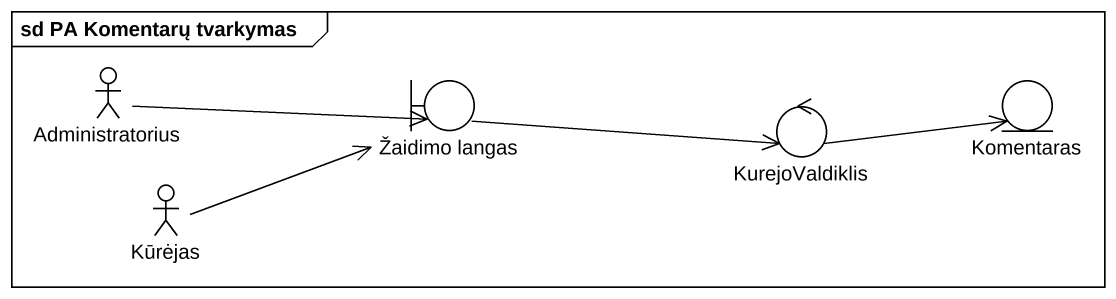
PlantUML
@startuml
mainframe sd PA Komentarų tvarkymas
actor Administratorius
boundary "Žaidimo langas" as Žaidimo_langas
entity Komentaras
control KurejoValdiklis
actor Kūrėjas
Administratorius -right-> Žaidimo_langas
Žaidimo_langas -right-> KurejoValdiklis
KurejoValdiklis -right-> Komentaras
Kūrėjas -right-> Žaidimo_langas
@enduml
